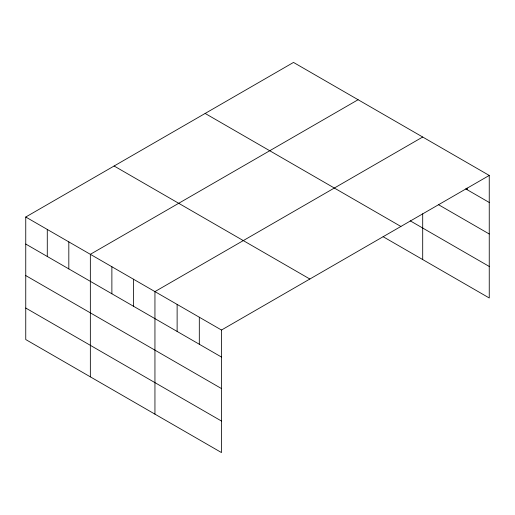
<?xml version="1.0" encoding="UTF-8"?>
<svg xmlns="http://www.w3.org/2000/svg" width="515" height="515" viewBox="0 0 515 515"><rect width="100%" height="100%" fill="white"/><g stroke="black" fill="none" stroke-linecap="round" stroke-linejoin="round"><path stroke-width="0.77" d="M489.25 175.448L293.505 62.431L25.75 217.021L25.75 339.552L221.495 452.569L221.495 330.031L489.25 175.448L489.25 297.979L383.102 236.7M358.099 99.723L90.344 254.313L90.344 376.851M422.699 137.022L154.944 291.606L154.944 414.144M465.676 188.863L489.25 202.472M438.638 204.77L489.25 233.99M410.191 220.819L489.25 266.461M205.144 113.448L400.889 226.458M114.111 166.004L309.856 279.021M25.75 217.021L221.495 330.031M25.75 244.046L221.495 357.056M25.75 275.564L221.495 388.574M25.75 308.034L221.495 421.051M467.066 188.072L467.066 189.662M422.699 213.783L422.699 259.56M199.311 317.221L199.311 344.252M177.128 304.417L177.128 331.441M133.411 279.175L133.411 306.2M111.877 266.744L111.877 293.769M68.817 241.883L68.817 268.907M47.283 229.452L47.283 256.476"/></g></svg>
